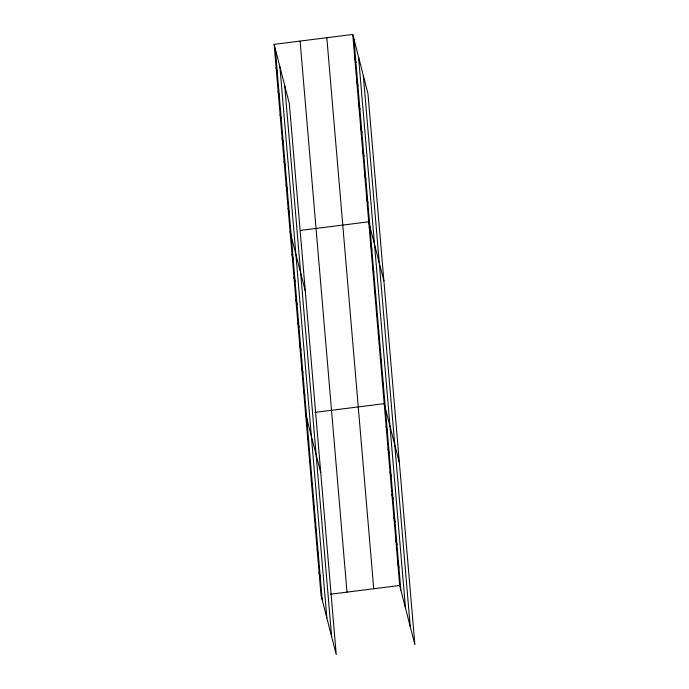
<?xml version="1.0" encoding="UTF-8"?>
<svg xmlns="http://www.w3.org/2000/svg" width="689" height="689" viewBox="0 0 689 689"><rect width="100%" height="100%" fill="white"/><g stroke="black" fill="none" stroke-linecap="round" stroke-linejoin="round"><path stroke-width="1.03" d="M274.136 44.354L289.32 103.505L336.232 654.55L321.048 595.399L274.136 44.354L352.768 34.45L367.952 93.601L414.864 644.646L399.68 585.495L352.768 34.45M300.464 230.402L368.718 221.806L383.902 280.957M314.907 412.375L384.195 403.651L399.387 462.801M330.393 594.219L399.68 585.495M354.757 57.867L355.929 62.415M356.756 81.285L357.918 85.832M358.745 104.711L359.916 109.258M360.743 128.128L361.906 132.676M362.733 151.546L363.904 156.093M364.731 174.963L365.893 179.51M366.72 198.389L367.892 202.936M370.648 244.535L371.819 249.082M372.585 267.263L373.757 271.81M374.523 290L375.686 294.548M376.461 312.728L377.624 317.276M378.39 335.457L379.561 340.004M380.328 358.194L381.491 362.741M382.266 380.922L383.428 385.47M386.133 426.379L387.304 430.926M388.071 449.116L389.233 453.663M390 471.844L391.171 476.392M391.938 494.573L393.109 499.12M393.875 517.301L395.038 521.849M276.125 67.772L277.297 72.319M395.813 540.038L396.976 544.586M278.123 91.189L279.286 95.737M397.742 562.767L398.914 567.314M280.113 114.615L281.284 119.163M282.111 138.033L283.274 142.58M284.101 161.45L285.272 165.997M286.099 184.867L287.261 189.415M288.088 208.293L289.259 212.832M290.086 231.711L305.27 290.861M292.015 254.439L293.187 258.986M293.953 277.167L295.125 281.715M295.891 299.904L297.054 304.452M297.829 322.633L298.992 327.18M299.758 345.361L300.929 349.909M301.696 368.09L302.867 372.637M303.634 390.827L304.796 395.374M305.563 413.555L320.755 472.706M307.501 436.283L308.672 440.831M309.439 459.012L310.601 463.559M311.368 481.749L312.539 486.296M313.306 504.477L314.477 509.025M315.243 527.206L316.406 531.753M317.181 549.934L318.344 554.481M319.11 572.671L320.282 577.218M363.327 75.583L410.239 626.628M358.556 57.015L405.476 608.06M353.931 38.997L400.843 590.042M326.819 37.714L373.731 588.768M300.085 41.082L346.998 592.135M284.695 85.488L331.607 636.533M279.923 66.919L326.844 617.964M275.299 48.902L322.219 599.947"/></g></svg>
